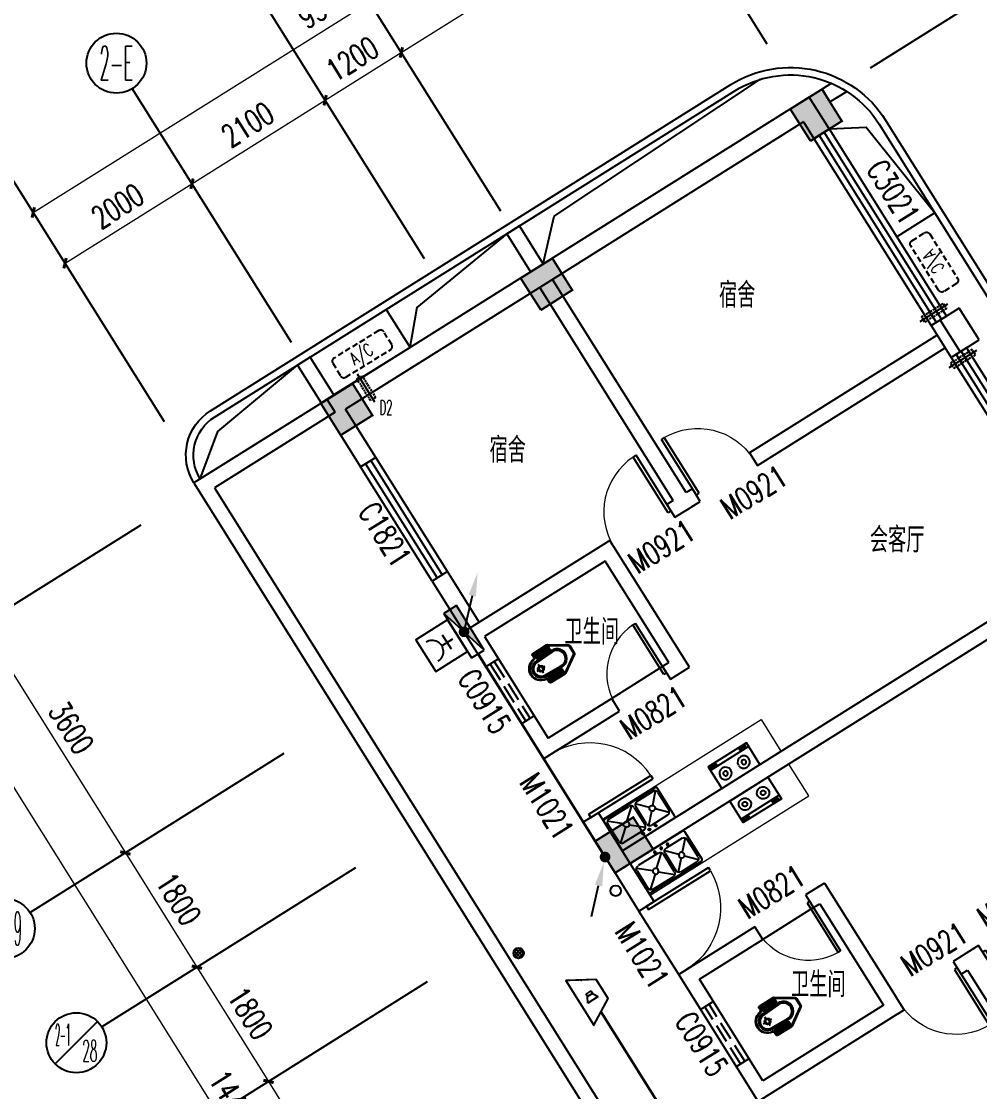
# Model space of a CAD drawing. Extents: x -9422388 to 15610651, y -1992469 to 953794.
# Drawn here: x -2724093 to -2711296, y -425229 to -410938 of the extents above; entities that cross this region are included whole.
import ezdxf
from ezdxf.enums import TextEntityAlignment as Align

# ---------------------------------------------------------------- set-up
doc = ezdxf.new("R2010")
doc.units = 0
doc.header["$LTSCALE"] = 1000
for name, pattern in [('( Hidden )', [0.375, 0.25, -0.125]), ('ACAD_ISO04W100', [30, 24, -3, 0, -3]), ('DASH', [0.35, 0.25, -0.1]), ('DOTE', [2.42, 2, -0.2, 0.02, -0.2])]:
    doc.linetypes.add(name, pattern=pattern)
for name, color, linetype in [('A-ANNO-TEXT', 7, 'Continuous'), ('A-ELEV-LIN-0.3', 30, 'Continuous'), ('A-ELEV-LIN-0.4', 40, 'Continuous'), ('A-FLOR-HVAC', 4, 'Continuous'), ('A-FLOR-OTHER2-ON', 83, 'Continuous'), ('A-SECT-DOOR', 141, 'Continuous'), ('AXIS', 3, 'Continuous'), ('AXIS_TEXT', 7, 'Continuous'), ('C-KZ', 2, 'Continuous'), ('C-Z-HATCH', 253, 'Continuous'), ('COLUMN', 9, 'Continuous'), ('EQUIP-消防', 3, 'Continuous'), ('EQUIP_消火栓', 7, 'Continuous'), ('LWIRE', 4, 'Continuous'), ('PUB_TEXT', 7, 'Continuous'), ('WALL', 9, 'Continuous'), ('WALL-PARAPET', 6, 'Continuous'), ('WINDOW', 4, 'Continuous'), ('WINDOW_TEXT', 7, 'Continuous'), ('WIRE-消防', 5, 'DOTE'), ('WIRE-消防广播', 4, 'TG_BC'), ('厨具', 4, 'Continuous'), ('洁具', 253, 'Continuous')]:
    doc.layers.add(name, color=color, linetype=linetype)
doc.layers.add('建筑底图', color=8, linetype='Continuous', lineweight=5)
doc.styles.add('_SIMPLEX', font='SIMPLEX.shx', dxfattribs={"width": 0.7})
doc.styles.add('_TCH_AXIS', font='COMPLEX', dxfattribs={"bigfont": 'GBCBIG'})
doc.styles.add('_TCH_DIM', font='SIMPLEX', dxfattribs={"bigfont": 'GBCBIG'})
doc.styles.add('_TCH_DIM_T3', font='SIMPLEX', dxfattribs={"width": 0.705882, "bigfont": 'GBCBIG'})
doc.styles.add('_TCH_WINDOW', font='SIMPLEX', dxfattribs={"height": 3.5, "bigfont": 'GBCBIG'})
doc.styles.add('COMPLEX', font='COMPLEX')
doc.styles.get("Standard").update_dxf_attribs({"font": 'gbenor.shx', "bigfont": 'gbcbig.shx'})
doc.styles.add('TG_LINETYPE', font='SIMPLEX', dxfattribs={"width": 0.8, "height": 3.5, "bigfont": 'HZTXT'})
doc.linetypes.add('TG_BC', pattern='A,2,-0.85,["BC",TG_LINETYPE,S=0.1,R=0,X=-0.65,Y=-0.15],0', length=2.85)
doc.dimstyles.new('_TCH_ARCH&&100', dxfattribs={"dimtxt": 297.5, "dimasz": 100, "dimexe": 250, "dimexo": 300, "dimgap": 126.25, "dimtad": 1, "dimdec": 0, "dimzin": 0, "dimdsep": 46, "dimtxsty": '_TCH_DIM_T3', "dimblk": 'ARCHTICK', "dimcen": 0.09, "dimclrt": 7, "dimazin": 2, "dimtfac": 1, "dimtdec": 0, "dimtix": 1, "dimtmove": 2, "dimatfit": 3, "dimfxl": 0, "dimtolj": 1, "dimtzin": 0, "dimarcsym": 0})

# ---------------------------------------------------------------- blocks, each defined once
blk = doc.blocks.new('$plan$00002871')
at = {"layer": '洁具', "color": 0}
for p, q in [((0, -475), (0, -423)), ((-15, -490), (-67, -490)), ((0, -505), (0, -557)), ((15, -490), (67, -490))]:
    blk.add_line(p, q, dxfattribs=at)
for points in [[(159, -508, -0.88995), (-159, -508, 0.380538), (-179, -491), (-210, -491, -0.414214), (-230, -471), (-230, -258, -0.144595), (-227, -247), (-73, -9, -0.254383), (-56, 0), (56, 0, -0.254383), (73, -9), (227, -247, -0.144595), (230, -258), (230, -471, -0.414214), (210, -491), (179, -491, 0.380538)], [(120, -491), (130, -252, 1.134994), (-130, -252), (-120, -491, 0.992594)], [(105, -490), (115, -251, 1.141146), (-115, -251), (-105, -490, 0.994896)], [(100, -490), (110, -251, 1.143479), (-110, -251), (-100, -490, 0.995777)], [(-149, -264, 1), (-149, -252), (-207, -252, 1), (-207, -264)], [(-148, -287, 1), (-148, -275), (-207, -275, 1), (-207, -287)], [(-149, -263, 1), (-149, -253), (-207, -253, 1), (-207, -263)], [(-148, -286, 1), (-148, -276), (-207, -276, 1), (-207, -286)], [(148, -287, -1), (148, -275), (207, -275, -1), (207, -287)], [(148, -286, -1), (148, -276), (207, -276, -1), (207, -286)], [(149, -264, -1), (149, -252), (207, -252, -1), (207, -264)], [(149, -263, -1), (149, -253), (207, -253, -1), (207, -263)], [(-147, -307, 1), (-147, -295), (-207, -295, 1), (-207, -307)], [(-146, -330, 1), (-146, -319), (-207, -319, 1), (-207, -330)], [(-146, -352, 1), (-146, -341), (-207, -341, 1), (-207, -352)], [(-145, -376, 1), (-145, -364), (-207, -364, 1), (-207, -376)], [(-144, -399, 1), (-144, -388), (-207, -388, 1), (-207, -399)], [(-143, -423, 1), (-143, -411), (-207, -411, 1), (-207, -423)], [(-147, -306, 1), (-147, -296), (-207, -296, 1), (-207, -306)], [(-146, -329, 1), (-146, -320), (-207, -320, 1), (-207, -329)], [(-146, -351, 1), (-146, -342), (-207, -342, 1), (-207, -351)], [(-145, -375, 1), (-145, -365), (-207, -365, 1), (-207, -375)], [(-144, -398, 1), (-144, -389), (-207, -389, 1), (-207, -398)], [(-143, -422, 1), (-143, -412), (-207, -412, 1), (-207, -422)], [(143, -423, -1), (143, -411), (207, -411, -1), (207, -423)], [(144, -399, -1), (144, -388), (207, -388, -1), (207, -399)], [(143, -422, -1), (143, -412), (207, -412, -1), (207, -422)], [(145, -376, -1), (145, -364), (207, -364, -1), (207, -376)], [(144, -398, -1), (144, -389), (207, -389, -1), (207, -398)], [(146, -352, -1), (146, -341), (207, -341, -1), (207, -352)], [(145, -375, -1), (145, -365), (207, -365, -1), (207, -375)], [(146, -330, -1), (146, -319), (207, -319, -1), (207, -330)], [(146, -351, -1), (146, -342), (207, -342, -1), (207, -351)], [(147, -307, -1), (147, -295), (207, -295, -1), (207, -307)], [(146, -329, -1), (146, -320), (207, -320, -1), (207, -329)], [(147, -306, -1), (147, -296), (207, -296, -1), (207, -306)], [(-141, -444, 1), (-141, -432), (-207, -432, 1), (-207, -444)], [(-141, -464, 1), (-141, -453), (-207, -453, 1), (-207, -464)], [(-141, -443, 1), (-141, -433), (-207, -433, 1), (-207, -443)], [(-141, -463, 1), (-141, -454), (-207, -454, 1), (-207, -463)], [(141, -444, -1), (141, -432), (207, -432, -1), (207, -444)], [(141, -464, -1), (141, -453), (207, -453, -1), (207, -464)], [(141, -443, -1), (141, -433), (207, -433, -1), (207, -443)], [(141, -463, -1), (141, -454), (207, -454, -1), (207, -463)]]:
    blk.add_lwpolyline(points, format="xyb", close=True, dxfattribs=at)
blk.add_lwpolyline([(-149, -507, 0.380538), (-179, -481), (-210, -481, -0.414214), (-220, -471), (-220, -258, -0.144595), (-218, -253), (-64, -15, -0.254383), (-56, -10), (56, -10, -0.254383), (64, -15), (218, -253, -0.144595), (220, -258), (220, -471, -0.414214), (210, -481), (179, -481, 0.380538), (149, -507, 0.380538)], format="xyb", dxfattribs=at)
for radius in [40, 31.7]:
    blk.add_circle((0, -490), radius, dxfattribs=at)
blk.add_arc((0, -490), 150, 186.665, 353.335, dxfattribs=at)
blk = doc.blocks.new('KTWJ1')
at = {"layer": 'A-FLOR-HVAC', "color": 0, "linetype": '( Hidden )', "ltscale": 0.3}
blk.add_lwpolyline([(152982, -14209, 0.414214), (153032, -14259), (153732, -14259, 0.414214), (153782, -14209), (153782, -14009, 0.414214), (153732, -13959), (153032, -13959, 0.414214), (152982, -14009)], format="xyb", close=True, dxfattribs=at)
at = {"layer": 'A-FLOR-HVAC', "color": 0, "style": '_TCH_WINDOW', "width": 0.705882}
blk.add_text('A/C', height=170, dxfattribs=at).set_placement((153214, -14188))
blk = doc.blocks.new('KTB')
at = {"layer": 'A-SECT-DOOR', "color": 0}
blk.add_lwpolyline([(1060656, -376423), (1061320, -377483), (1061828, -377164), (1060235, -374622), (1059726, -374941), (1060390, -376000)], dxfattribs=at)
at = {"layer": 'A-FLOR-HVAC', "color": 8, "xscale": -1, "rotation": 122.0782976835921}
blk.add_blockref('KTWJ1', (966813, -252808), dxfattribs=at)
blk = doc.blocks.new('宿舍楼柱网1')
at = {"layer": 'C-Z-HATCH'}
h = blk.add_hatch(color=0, dxfattribs=at)
h.dxf.hatch_style = 1
h.paths.add_polyline_path([(645860, 167538), (646284, 167803), (646019, 168227), (645595, 167962)])
h = blk.add_hatch(color=0, dxfattribs=at)
h.dxf.hatch_style = 1
edge = h.paths.add_edge_path()
edge.add_line((642259, 165280), (642680, 165549))
edge.add_line((642680, 165549), (642415, 165973))
edge.add_line((642415, 165973), (641991, 165708))
edge.add_line((641991, 165708), (642262, 165283))
h = blk.add_hatch(color=0, dxfattribs=at)
h.dxf.hatch_style = 1
h.paths.add_polyline_path([(642259, 165280), (642683, 165545), (642418, 165969), (641994, 165704)])
h = blk.add_hatch(color=0, dxfattribs=at)
h.dxf.hatch_style = 1
h.paths.add_polyline_path([(639588, 163611), (640012, 163876), (639747, 164300), (639323, 164035)])
h = blk.add_hatch(color=0, dxfattribs=at)
h.dxf.hatch_style = 1
h.paths.add_polyline_path([(643252, 157766), (643760, 158084), (643495, 158508), (642987, 158190)])
at = {"layer": 'C-KZ', "color": 0, "const_width": 30}
for points in [[(645860, 167538), (646281, 167806), (646016, 168231), (645592, 167966), (645863, 167540)], [(642259, 165280), (642680, 165549), (642415, 165973), (641991, 165708), (642262, 165283)], [(639588, 163611), (640012, 163876), (639747, 164300), (639323, 164035), (639588, 163611)], [(643252, 157766), (643760, 158084), (643495, 158508), (642987, 158190), (643252, 157766)]]:
    blk.add_lwpolyline(points, dxfattribs=at)
blk = doc.blocks.new('A$C0CF77FE4')
at = {"layer": 'A-FLOR-OTHER2-ON', "color": 0, "linetype": 'ACAD_ISO04W100', "ltscale": 5}
blk.add_line((40, 440), (40, 0), dxfattribs=at)
at = {"layer": 'A-FLOR-OTHER2-ON', "color": 0, "linetype": 'DASH', "ltscale": 0.1}
blk.add_lwpolyline([(0, 390), (80, 390), (80, 50), (0, 50)], close=True, dxfattribs=at)
blk = doc.blocks.new('_ArchTick')
at = {"color": 0, "linetype": 'ByBlock', "const_width": 0.4}
blk.add_lwpolyline([(-0.5, -0.5), (0.5, 0.5)], dxfattribs=at)
blk = doc.blocks.new('*D859')
at = {"layer": 'AXIS', "color": 0, "lineweight": -2, "transparency": 16777216}
for p, q in [((1812697, -372113), (1810971, -369359)), ((1803054, -374616), (1811104, -369571)), ((1804647, -377158), (1802921, -374404))]:
    blk.add_line(p, q, dxfattribs=at)
at = {"layer": 'Defpoints', "color": 0, "transparency": 16777216}
for p in [(1811104, -369571), (1812856, -372367), (1804807, -377412)]:
    blk.add_point(p, dxfattribs=at)
at = {"layer": 'AXIS', "color": 0, "lineweight": -2, "transparency": 16777216, "xscale": 100, "yscale": 100, "zscale": 100}
for p, rotation in [((1811104, -369571), 32.07829767622253), ((1803054, -374616), 212.0782976762225)]:
    blk.add_blockref('_ArchTick', p, dxfattribs=dict(at, rotation=rotation))
at = {"layer": 'AXIS', "color": 7, "transparency": 16777216, "insert": (1806933, -371860), "char_height": 297.5, "attachment_point": 5, "rotation": 32.0783, "style": '_TCH_DIM_T3'}
blk.add_mtext('\\A1;9500', dxfattribs=at)
blk = doc.blocks.new('*D860')
at = {"layer": 'AXIS', "color": 0, "lineweight": -2, "transparency": 16777216}
for p, q in [((1806342, -376096), (1805041, -374020)), ((1803479, -375294), (1805174, -374232)), ((1804647, -377158), (1803346, -375082))]:
    blk.add_line(p, q, dxfattribs=at)
at = {"layer": 'Defpoints', "color": 0, "transparency": 16777216}
for p in [(1805174, -374232), (1806501, -376350), (1804807, -377412)]:
    blk.add_point(p, dxfattribs=at)
at = {"layer": 'AXIS', "color": 0, "lineweight": -2, "transparency": 16777216, "xscale": 100, "yscale": 100, "zscale": 100}
for p, rotation in [((1805174, -374232), 32.07829767622299), ((1803479, -375294), 212.078297676223)]:
    blk.add_blockref('_ArchTick', p, dxfattribs=dict(at, rotation=rotation))
at = {"layer": 'AXIS', "color": 7, "transparency": 16777216, "insert": (1804180, -374530), "char_height": 297.5, "attachment_point": 5, "rotation": 32.0783, "style": '_TCH_DIM_T3'}
blk.add_mtext('\\A1;2000', dxfattribs=at)
blk = doc.blocks.new('*D861')
at = {"layer": 'AXIS', "color": 0, "lineweight": -2, "transparency": 16777216}
for p, q in [((1808122, -374981), (1806820, -372905)), ((1805174, -374232), (1806953, -373117)), ((1806342, -376096), (1805041, -374020))]:
    blk.add_line(p, q, dxfattribs=at)
at = {"layer": 'Defpoints', "color": 0, "transparency": 16777216}
for p in [(1806953, -373117), (1808281, -375235), (1806501, -376350)]:
    blk.add_point(p, dxfattribs=at)
at = {"layer": 'AXIS', "color": 0, "lineweight": -2, "transparency": 16777216, "xscale": 100, "yscale": 100, "zscale": 100}
for p, rotation in [((1806953, -373117), 32.07829767622366), ((1805174, -374232), 212.0782976762237)]:
    blk.add_blockref('_ArchTick', p, dxfattribs=dict(at, rotation=rotation))
at = {"layer": 'AXIS', "color": 7, "transparency": 16777216, "insert": (1805917, -373441), "char_height": 297.5, "attachment_point": 5, "rotation": 32.0783, "style": '_TCH_DIM_T3'}
blk.add_mtext('\\A1;2100', dxfattribs=at)
blk = doc.blocks.new('*D862')
at = {"layer": 'AXIS', "color": 0, "lineweight": -2, "transparency": 16777216}
for p, q in [((1809138, -374343), (1807837, -372267)), ((1806953, -373117), (1807970, -372479)), ((1808122, -374981), (1806820, -372905))]:
    blk.add_line(p, q, dxfattribs=at)
at = {"layer": 'Defpoints', "color": 0, "transparency": 16777216}
for p in [(1807970, -372479), (1809298, -374598), (1808281, -375235)]:
    blk.add_point(p, dxfattribs=at)
at = {"layer": 'AXIS', "color": 0, "lineweight": -2, "transparency": 16777216, "xscale": 100, "yscale": 100, "zscale": 100}
for p, rotation in [((1807970, -372479), 32.07829767622238), ((1806953, -373117), 212.0782976762224)]:
    blk.add_blockref('_ArchTick', p, dxfattribs=dict(at, rotation=rotation))
at = {"layer": 'AXIS', "color": 7, "transparency": 16777216, "insert": (1807315, -372565), "char_height": 297.5, "attachment_point": 5, "rotation": 32.0783, "style": '_TCH_DIM_T3'}
blk.add_mtext('\\A1;1200', dxfattribs=at)
blk = doc.blocks.new('*D863')
at = {"layer": 'AXIS', "color": 0, "lineweight": -2, "transparency": 16777216}
for p, q in [((1812697, -372113), (1811396, -370037)), ((1807970, -372479), (1811529, -370249)), ((1809138, -374343), (1807837, -372267))]:
    blk.add_line(p, q, dxfattribs=at)
at = {"layer": 'Defpoints', "color": 0, "transparency": 16777216}
for p in [(1811529, -370249), (1812856, -372367), (1809298, -374598)]:
    blk.add_point(p, dxfattribs=at)
at = {"layer": 'AXIS', "color": 0, "lineweight": -2, "transparency": 16777216, "xscale": 100, "yscale": 100, "zscale": 100}
for p, rotation in [((1811529, -370249), 32.07829767622178), ((1807970, -372479), 212.0782976762218)]:
    blk.add_blockref('_ArchTick', p, dxfattribs=dict(at, rotation=rotation))
at = {"layer": 'AXIS', "color": 7, "transparency": 16777216, "insert": (1809603, -371131), "char_height": 297.5, "attachment_point": 5, "rotation": 32.0783, "style": '_TCH_DIM_T3'}
blk.add_mtext('\\A1;4200', dxfattribs=at)
blk = doc.blocks.new('*D874')
at = {"layer": 'AXIS', "color": 0, "lineweight": -2, "transparency": 16777216}
for p, q in [((1814489, -372524), (1817243, -370798)), ((1817031, -370931), (1830892, -393046)), ((1828350, -394639), (1831104, -392913))]:
    blk.add_line(p, q, dxfattribs=at)
at = {"layer": 'Defpoints', "color": 0, "transparency": 16777216}
for p in [(1814235, -372683), (1830892, -393046), (1828096, -394798)]:
    blk.add_point(p, dxfattribs=at)
at = {"layer": 'AXIS', "color": 0, "lineweight": -2, "transparency": 16777216, "xscale": 100, "yscale": 100, "zscale": 100}
for p, rotation in [((1817031, -370931), 122.0782976762225), ((1830892, -393046), 302.0782976762225)]:
    blk.add_blockref('_ArchTick', p, dxfattribs=dict(at, rotation=rotation))
at = {"layer": 'AXIS', "color": 7, "transparency": 16777216, "insert": (1824195, -381842), "char_height": 297.5, "attachment_point": 5, "rotation": 302.0783, "style": '_TCH_DIM_T3'}
blk.add_mtext('\\A1;26100', dxfattribs=at)
blk = doc.blocks.new('*D883')
at = {"layer": 'AXIS', "color": 0, "lineweight": -2, "transparency": 16777216}
for p, q in [((1814489, -372524), (1816565, -371223)), ((1816353, -371356), (1818265, -374406)), ((1816401, -375574), (1818477, -374273))]:
    blk.add_line(p, q, dxfattribs=at)
at = {"layer": 'Defpoints', "color": 0, "transparency": 16777216}
for p in [(1814235, -372683), (1818265, -374406), (1816147, -375734)]:
    blk.add_point(p, dxfattribs=at)
at = {"layer": 'AXIS', "color": 0, "lineweight": -2, "transparency": 16777216, "xscale": 100, "yscale": 100, "zscale": 100}
for p, rotation in [((1816353, -371356), 122.078297676223), ((1818265, -374406), 302.078297676223)]:
    blk.add_blockref('_ArchTick', p, dxfattribs=dict(at, rotation=rotation))
at = {"layer": 'AXIS', "color": 7, "transparency": 16777216, "insert": (1817542, -372735), "char_height": 297.5, "attachment_point": 5, "rotation": 302.0783, "style": '_TCH_DIM_T3'}
blk.add_mtext('\\A1;3600', dxfattribs=at)
blk = doc.blocks.new('*D884')
at = {"layer": 'AXIS', "color": 0, "lineweight": -2, "transparency": 16777216}
for p, q in [((1804236, -378950), (1801483, -380676)), ((1801694, -380543), (1809342, -392745)), ((1811884, -391152), (1809130, -392878))]:
    blk.add_line(p, q, dxfattribs=at)
at = {"layer": 'Defpoints', "color": 0, "transparency": 16777216}
for p in [(1804491, -378791), (1812138, -390992), (1809342, -392745)]:
    blk.add_point(p, dxfattribs=at)
at = {"layer": 'AXIS', "color": 0, "lineweight": -2, "transparency": 16777216, "xscale": 100, "yscale": 100, "zscale": 100}
for p, rotation in [((1801694, -380543), 122.0782976762229), ((1809342, -392745), 302.0782976762229)]:
    blk.add_blockref('_ArchTick', p, dxfattribs=dict(at, rotation=rotation))
at = {"layer": 'AXIS', "color": 7, "transparency": 16777216, "insert": (1805751, -386498), "char_height": 297.5, "attachment_point": 5, "rotation": 302.0783, "style": '_TCH_DIM_T3'}
blk.add_mtext('\\A1;14400', dxfattribs=at)
blk = doc.blocks.new('_AXISO')
at = {"color": 0}
blk.add_circle((0, 0), 0.5, dxfattribs=at)
at = {"layer": 'AXIS_TEXT', "color": 0, "style": 'COMPLEX', "width": 1.041667}
blk.add_attdef('A', text='', height=0.56, dxfattribs=at).set_placement((-0.25, -0.28), (0.25, -0.28), align=Align.FIT)
blk = doc.blocks.new('*D887')
at = {"layer": 'AXIS', "color": 0, "lineweight": -2, "transparency": 16777216}
for p, q in [((1808060, -385051), (1805984, -386352)), ((1806196, -386219), (1807152, -387744)), ((1809016, -386576), (1806940, -387877))]:
    blk.add_line(p, q, dxfattribs=at)
at = {"layer": 'Defpoints', "color": 0, "transparency": 16777216}
for p in [(1808314, -384891), (1809270, -386417), (1807152, -387744)]:
    blk.add_point(p, dxfattribs=at)
at = {"layer": 'AXIS', "color": 0, "lineweight": -2, "transparency": 16777216, "xscale": 100, "yscale": 100, "zscale": 100}
for p, rotation in [((1806196, -386219), 122.0782976762202), ((1807152, -387744), 302.0782976762202)]:
    blk.add_blockref('_ArchTick', p, dxfattribs=dict(at, rotation=rotation))
at = {"layer": 'AXIS', "color": 7, "transparency": 16777216, "insert": (1806907, -386836), "char_height": 297.5, "attachment_point": 5, "rotation": 302.0783, "style": '_TCH_DIM_T3'}
blk.add_mtext('\\A1;1800', dxfattribs=at)
blk = doc.blocks.new('*D888')
at = {"layer": 'AXIS', "color": 0, "lineweight": -2, "transparency": 16777216}
for p, q in [((1807104, -383526), (1805028, -384827)), ((1805240, -384694), (1806196, -386219)), ((1808060, -385051), (1805984, -386352))]:
    blk.add_line(p, q, dxfattribs=at)
at = {"layer": 'Defpoints', "color": 0, "transparency": 16777216}
for p in [(1807358, -383366), (1808314, -384891), (1806196, -386219)]:
    blk.add_point(p, dxfattribs=at)
at = {"layer": 'AXIS', "color": 0, "lineweight": -2, "transparency": 16777216, "xscale": 100, "yscale": 100, "zscale": 100}
for p, rotation in [((1805240, -384694), 122.0782976762248), ((1806196, -386219), 302.0782976762248)]:
    blk.add_blockref('_ArchTick', p, dxfattribs=dict(at, rotation=rotation))
at = {"layer": 'AXIS', "color": 7, "transparency": 16777216, "insert": (1805951, -385310), "char_height": 297.5, "attachment_point": 5, "rotation": 302.0783, "style": '_TCH_DIM_T3'}
blk.add_mtext('\\A1;1800', dxfattribs=at)
blk = doc.blocks.new('*D889')
at = {"layer": 'AXIS', "color": 0, "lineweight": -2, "transparency": 16777216}
for p, q in [((1806148, -382000), (1804072, -383302)), ((1804284, -383169), (1805240, -384694)), ((1807104, -383526), (1805028, -384827))]:
    blk.add_line(p, q, dxfattribs=at)
at = {"layer": 'Defpoints', "color": 0, "transparency": 16777216}
for p in [(1806402, -381841), (1807358, -383366), (1805240, -384694)]:
    blk.add_point(p, dxfattribs=at)
at = {"layer": 'AXIS', "color": 0, "lineweight": -2, "transparency": 16777216, "xscale": 100, "yscale": 100, "zscale": 100}
for p, rotation in [((1804284, -383169), 122.0782976762251), ((1805240, -384694), 302.0782976762252)]:
    blk.add_blockref('_ArchTick', p, dxfattribs=dict(at, rotation=rotation))
at = {"layer": 'AXIS', "color": 7, "transparency": 16777216, "insert": (1804995, -383785), "char_height": 297.5, "attachment_point": 5, "rotation": 302.0783, "style": '_TCH_DIM_T3'}
blk.add_mtext('\\A1;1800', dxfattribs=at)
blk = doc.blocks.new('*D890')
at = {"layer": 'AXIS', "color": 0, "lineweight": -2, "transparency": 16777216}
for p, q in [((1804236, -378950), (1802160, -380251)), ((1802372, -380118), (1804284, -383169)), ((1806148, -382000), (1804072, -383302))]:
    blk.add_line(p, q, dxfattribs=at)
at = {"layer": 'Defpoints', "color": 0, "transparency": 16777216}
for p in [(1804491, -378791), (1806402, -381841), (1804284, -383169)]:
    blk.add_point(p, dxfattribs=at)
at = {"layer": 'AXIS', "color": 0, "lineweight": -2, "transparency": 16777216, "xscale": 100, "yscale": 100, "zscale": 100}
for p, rotation in [((1802372, -380118), 122.0782976762225), ((1804284, -383169), 302.0782976762225)]:
    blk.add_blockref('_ArchTick', p, dxfattribs=dict(at, rotation=rotation))
at = {"layer": 'AXIS', "color": 7, "transparency": 16777216, "insert": (1803561, -381498), "char_height": 297.5, "attachment_point": 5, "rotation": 302.0783, "style": '_TCH_DIM_T3'}
blk.add_mtext('\\A1;3600', dxfattribs=at)
blk = doc.blocks.new('$TCHSYS$WIN2D')
at = {"color": 0}
for p, q in [((-0.5, 0.5), (0.5, 0.5)), ((-0.5, 0.5), (-0.5, -0.5)), ((0.5, 0.5), (0.5, -0.5)), ((0.5, 0.1667), (-0.5, 0.1667)), ((0.5, -0.1667), (-0.5, -0.1667)), ((-0.5, -0.5), (0.5, -0.5))]:
    blk.add_line(p, q, dxfattribs=at)
blk = doc.blocks.new('$DorLib2D$00000001')
at = {"color": 0}
for p, q in [((0.45, 0.975), (0.5, 0.975)), ((0.45, 0), (0.45, 0.975)), ((0.5, 0), (0.5, 0.975)), ((0.5, 0), (0.45, 0))]:
    blk.add_line(p, q, dxfattribs=at)
at = {"color": 0, "lineweight": 13}
blk.add_arc((0.475, 0), 0.975, 91.4693, 180, dxfattribs=at)
blk = doc.blocks.new('$plan$00002777')
at = {"layer": '厨具', "color": 0}
for p, q in [((-300, -284), (300, -284)), ((-267, -307), (-267, -318)), ((-257, -316), (-257, -333)), ((-192, -316), (-257, -316)), ((-257, -333), (-192, -333)), ((-192, -333), (-192, -316)), ((-176, -308), (-176, -318)), ((192, -308), (192, -318)), ((208, -316), (273, -316)), ((208, -333), (208, -316)), ((273, -333), (208, -333)), ((273, -316), (273, -333)), ((284, -307), (284, -318))]:
    blk.add_line(p, q, dxfattribs=at)
blk.add_lwpolyline([(300, 0), (-300, 0), (-300, -340), (300, -340)], close=True, dxfattribs=at)
for points in [[(-176, -308, 0.259034), (-178, -304, 0.076276), (-189, -299, 0.036515), (-203, -297, 0.026615), (-221, -296, 0.026615), (-240, -297, 0.036515), (-254, -299, 0.076276), (-265, -304, 0.259034), (-267, -308, 0.078462), (-267, -309, 0.056762)], [(-176, -318, 0.259034), (-178, -315, 0.076276), (-189, -310, 0.036515), (-203, -307, 0.026615), (-221, -306, 0.026615), (-240, -307, 0.036515), (-254, -310, 0.076276), (-265, -315, 0.259034), (-267, -318, 0.259034), (-265, -322, 0.056762), (-257, -326, 0.036515)], [(-192, -327, 0.008736), (-189, -327, 0.076276), (-178, -322, 0.259034), (-176, -318, 0.259034)], [(192, -308, -0.259034), (194, -304, -0.076276), (205, -299, -0.036515), (219, -297, -0.026615), (238, -296, -0.026615), (257, -297, -0.036515), (270, -299, -0.076276), (282, -304, -0.259034), (284, -308, -0.078462), (283, -309, -0.056762)], [(192, -318, -0.259034), (194, -315, -0.076276), (205, -310, -0.036515), (219, -307, -0.026615), (238, -306, -0.026615), (257, -307, -0.036515), (270, -310, -0.076276), (282, -315, -0.259034), (284, -318, -0.259034), (282, -322, -0.056762), (273, -326, -0.036515)], [(208, -327, -0.008736), (205, -327, -0.076276), (194, -322, -0.259034), (192, -318, -0.259034)]]:
    blk.add_lwpolyline(points, format="xyb", dxfattribs=at)
for centre, radius, start, end in [((-135, -143), 82.5, 0.964, 0), ((-135, -143), 31.6, 0.6532, 0), ((151, -143), 82.5, 180, 179.036), ((151, -143), 31.6, 180, 179.3468)]:
    blk.add_arc(centre, radius, start, end, dxfattribs=at)
blk = doc.blocks.new('$plan$00002763')
at = {"layer": '洁具', "color": 0}
for p, q in [((-395, -405), (-395, -132)), ((-381, -98), (-246, -241)), ((-345, -82), (-95, -82)), ((-59, -98), (-194, -241)), ((-45, -132), (-45, -405)), ((-20, -405), (-20, -132)), ((-6, -98), (161, -241)), ((30, -82), (345, -82)), ((381, -98), (214, -241)), ((395, -132), (395, -405)), ((-246, -297), (-381, -440)), ((-194, -297), (-59, -440)), ((161, -297), (-6, -440)), ((214, -297), (381, -440)), ((-95, -455), (-345, -455)), ((345, -455), (30, -455))]:
    blk.add_line(p, q, dxfattribs=at)
blk.add_lwpolyline([(-420, -25), (-420, -455, 0.200464), (-413, -473, 0.197353), (-395, -480), (395, -480, 0.19737), (413, -473, 0.200447), (420, -455), (420, -25, 0.200464), (413, -7, 0.197353), (395, 0), (-395, 0, 0.19737), (-413, -7, 0.200447), (-420, -25)], format="xyb", close=True, dxfattribs=at)
for centre, major_axis, start_param, end_param in [((-345, -132), (-50, 0), -1.570796, 0), ((-136, -48), (-14.2, 0), 3.141593, 9.424778), ((-95, -132), (-50, 0), 3.141593, 4.712389), ((-36, -48), (-15.1, 0), 3.141593, 9.424778), ((30, -132), (-50, 0), -1.570796, 0), ((64, -48), (-14.2, 0), 3.141593, 9.424778), ((345, -132), (-50, 0), 3.141593, 4.712389), ((-220, -269), (-38.6, 0), 3.141593, 9.424778), ((188, -269), (-38.6, 0), 3.141593, 9.424778), ((-345, -405), (50, 0), 3.141593, 4.712389), ((-95, -405), (50, 0), 4.712389, 6.283185), ((30, -405), (50, 0), 3.141593, 4.712389), ((345, -405), (50, 0), 4.712389, 6.283185)]:
    blk.add_ellipse(centre, major_axis=major_axis, ratio=0.9938, start_param=start_param, end_param=end_param, dxfattribs=at)
blk = doc.blocks.new('$equip$00002677')
for p, q in [((-0.3, 0.699), (-0.703, 0)), ((0.3, 0.699), (-0.3, 0.699)), ((0.703, 0), (0.3, 0.699)), ((-0.117, 0.421), (-0.117, 0.26)), ((-0.117, 0.421), (-0.036, 0.421)), ((-0.036, 0.421), (0.118, 0.503)), ((-0.036, 0.421), (-0.036, 0.26)), ((0.118, 0.503), (0.118, 0.173)), ((-0.703, 0), (0.703, 0)), ((-0.036, 0.26), (-0.117, 0.26)), ((0.118, 0.173), (-0.036, 0.26))]:
    blk.add_line(p, q)
at = {"const_width": 0.04}
blk.add_lwpolyline([(-0.3, 0.699), (0.3, 0.699), (0.703, 0), (-0.703, 0), (-0.3, 0.699), (0.3, 0.699)], dxfattribs=at)
blk.add_lwpolyline([(-0.3, 0.699), (0.3, 0.699), (0.703, 0), (-0.703, 0), (-0.3, 0.699), (0.3, 0.699)], dxfattribs=at)
for p in [(0, 0.699), (-0.501, 0.349), (0.502, 0.349), (0, 0)]:
    blk.add_point(p)
at = {"color": 7, "flags": 1}
for tag, height, p in [('B', 0.4, (0.961, 0.299)), ('A', 0.00002, (0, 0))]:
    blk.add_attdef(tag, text='', height=height, dxfattribs=at).set_placement(p, align=Align.MIDDLE_CENTER)
blk = doc.blocks.new('$TelecSys$00000079')
for p, q in [((0.7, 0.7), (0, 0)), ((0.104, 0.104), (0.104, 0.104)), ((-0.104, -0.104), (-0.104, -0.104))]:
    blk.add_line(p, q)
at = {"const_width": 0.142}
blk.add_lwpolyline([(-0.071, 0, 1), (0.071, 0, 1)], format="xyb", close=True, dxfattribs=at)
blk.add_solid([(0.63, 0.77), (0.77, 0.63), (1.15, 1.15)])
at = {"width": 0.8, "flags": 9}
blk.add_attdef('A', (0, 0), '', height=0.00002, dxfattribs=at)
blk = doc.blocks.new('$TelecSys$00000081')
for p, q in [((0.104, 0.104), (0.104, 0.104)), ((-0.104, -0.104), (-0.104, -0.104)), ((-1.15, -1.15), (-0.55, -0.55))]:
    blk.add_line(p, q)
at = {"const_width": 0.142}
blk.add_lwpolyline([(0.071, 0, 1), (-0.071, 0, 1)], format="xyb", close=True, dxfattribs=at)
blk.add_solid([(-0.62, -0.48), (-0.48, -0.62), (-0.1, -0.1)])
at = {"width": 0.8, "flags": 9}
blk.add_attdef('A', (0, 0), '', height=0.00002, rotation=180, dxfattribs=at)
blk = doc.blocks.new('$equip$00002656')
for p, q in [((-0.5, 1), (-0.5, 0)), ((0.5, 1), (-0.5, 1)), ((0.5, 0), (0.5, 1)), ((-0.219, 0.331), (0.222, 0.331)), ((0, 0.5), (0, 0.15)), ((-0.5, 0), (0.5, 0))]:
    blk.add_line(p, q)
at = {"const_width": 0.04}
blk.add_lwpolyline([(-0.5, 1), (0.5, 1), (0.5, 0), (-0.5, 0), (-0.5, 1), (0.5, 1)], dxfattribs=at)
blk.add_arc((0, 0.8), 0.3, 180, 0)
for p in [(0, 1), (-0.5, 0.5), (0.5, 0.5), (0, 0)]:
    blk.add_point(p)
at = {"color": 7, "flags": 1}
for tag, height, p in [('B', 0.4, (0.762, 0.292)), ('A', 0.00002, (0, 0))]:
    blk.add_attdef(tag, text='', height=height, dxfattribs=at).set_placement(p, align=Align.MIDDLE_CENTER)
blk = doc.blocks.new('$TwtSys$00000434')
at = {"color": 0}
for p, q in [((-0.5, 0.5), (-0.5, -0.5)), ((-0.5, -0.5), (0.5, 0.5)), ((0.5, 0.5), (-0.5, 0.5)), ((0.5, -0.5), (0.5, 0.5)), ((-0.5, -0.5), (0.5, -0.5))]:
    blk.add_line(p, q, dxfattribs=at)
blk.add_solid([(0.5, -0.5), (0.5, 0.5), (-0.5, -0.5)], dxfattribs=at)
blk = doc.blocks.new('3333')
at = {"layer": 'A-ELEV-LIN-0.4'}
h = blk.add_hatch(dxfattribs=at)
h.set_pattern_fill('ANSI37', color=8, scale=20)
h.set_pattern_definition([(45, (755228.845, -501.62), (-22.4506403, 22.4506403), []), (135, (755228.845, -501.62), (-22.4506403, -22.4506403), [])])
edge = h.paths.add_edge_path()
edge.add_arc((1809536.3, -384506.2), 70, 0, 360)
at = {"color": 8}
for points in [[(1810921.8, -383139.1), (1810656.3, -382715.4), (1812774.6, -381387.7), (1813040.1, -381811.4)], [(1811028, -383308.6), (1811293.6, -383732.2), (1813411.9, -382404.5), (1813146.3, -381980.9)]]:
    blk.add_lwpolyline(points, close=True, dxfattribs=at)
at = {"layer": 'A-ELEV-LIN-0.3', "color": 8}
for points in [[(1805200.1, -378228), (1805200.1, -378228, -0.4142136), (1805421.4, -377263.1), (1812369.5, -372908.3, -0.4142136), (1814437.1, -373382.6), (1827707.3, -394555, -0.2728148), (1827748.7, -396077.9), (1823530, -403701.1, -0.2728148), (1822217.5, -404474.7), (1756630.2, -404474.7, -0.4142134), (1755030.2, -402874.7), (1755030.2, -394774.7, -0.4142137), (1755730.2, -394074.7), (1755730.2, -394074.7)], [(1805284.8, -378174.9), (1805284.8, -378174.9, -0.4142136), (1805474.5, -377347.8), (1812422.6, -372993, -0.4142136), (1814352.3, -373435.7), (1827622.6, -394608.1, -0.2728148), (1827661.2, -396029.5), (1823442.5, -403652.6, -0.2728148), (1822217.5, -404374.7), (1799230.2, -404374.7)]]:
    blk.add_lwpolyline(points, format="xyb", dxfattribs=at)
blk.add_lwpolyline([(1813714.7, -372891.2), (1813588.6, -372970.6), (1813694.8, -373140.1), (1813919.2, -372999.1)], dxfattribs=at)
for points in [[(1809547.8, -374794.8), (1809378.3, -374901), (1809695.2, -375406.6), (1809864.7, -375300.4)], [(1806751.7, -376547.5), (1806582.3, -376653.7), (1806899.1, -377159.3), (1807068.6, -377053)]]:
    blk.add_lwpolyline(points, close=True, dxfattribs=at)
at = {"layer": 'A-ELEV-LIN-0.4', "color": 8}
for points in [[(1809864.7, -375300.4), (1810012.5, -374664), (1812767.2, -372837.3)], [(1813687.5, -373500.5), (1814178.5, -373476.5), (1815095.9, -374622)], [(1809378.4, -374901.1), (1808176.2, -375885.2), (1808084.7, -376420.4)], [(1805284.8, -378174.9), (1805520.5, -377541.5), (1806582.3, -376653.7)]]:
    blk.add_lwpolyline(points, dxfattribs=at)
for centre in [(1810832.7, -383674.2), (1809536.3, -384506.2)]:
    blk.add_circle(centre, 70, dxfattribs=at)
at = {"layer": 'A-SECT-DOOR', "color": 8}
blk.add_lwpolyline([(1807068.6, -377053), (1806751.7, -376547.5), (1807768.5, -375910.2), (1808087.1, -376418.5)], close=True, dxfattribs=at)
at = {"layer": 'AXIS', "color": 8}
for p, q in [((1812856.4, -372367), (1810732.1, -368977.7)), ((1814234.8, -372683.3), (1817624.1, -370559)), ((1809297.6, -374597.6), (1807173.3, -371208.3)), ((1808280.8, -375234.9), (1806156.5, -371845.6)), ((1806501.5, -376350.1), (1804377.2, -372960.8)), ((1804806.8, -377412.3), (1802682.5, -374023)), ((1804490.6, -378790.7), (1801101.3, -380915)), ((1806402.5, -381841), (1803013.2, -383965.3)), ((1807358.4, -383366.2), (1803969.1, -385490.5)), ((1808314.3, -384891.4), (1804925, -387015.7)), ((1803347.3, -385985.8), (1803913, -385420.1))]:
    blk.add_line(p, q, dxfattribs=at)
blk.add_circle((1803630.2, -385703), 400, dxfattribs=at)
at = {"layer": 'COLUMN', "color": 8}
for p, q in [((1815420.8, -375893.6), (1815166.6, -376052.9)), ((1815686.3, -376317.2), (1815420.8, -375893.6)), ((1815166.6, -376052.9), (1815432.1, -376476.6)), ((1815432.1, -376476.6), (1815686.3, -376317.2))]:
    blk.add_line(p, q, dxfattribs=at)
at = {"layer": 'WALL', "color": 8}
for p, q in [((1813419.1, -373076.5), (1809775.6, -375360.2)), ((1813684.6, -373500.1), (1813419.1, -373076.5)), ((1813343.2, -373407.3), (1809903.1, -375563.5)), ((1813343.2, -373407.3), (1813481.2, -373627.6)), ((1813481.2, -373627.6), (1813684.6, -373500.1)), ((1809775.6, -375360.2), (1806894.7, -377165.8)), ((1809903.1, -375563.5), (1807225.5, -377241.7)), ((1811772.2, -378357.4), (1809987.8, -375510.4)), ((1811602.7, -378463.6), (1809818.3, -375616.6)), ((1815251.3, -375999.7), (1815047.9, -376127.2)), ((1815047.9, -376127.2), (1815180.7, -376339.1)), ((1815251.3, -375999.8), (1815251.3, -375999.7)), ((1815127.6, -376254.3), (1812619.5, -377826.3)), ((1812725.7, -377995.8), (1815233.8, -376423.8)), ((1815180.7, -376339.1), (1815313.5, -376550.9)), ((1815313.5, -376550.9), (1815432.1, -376476.6)), ((1806894.7, -377165.8), (1807425.8, -378013.1)), ((1807629.1, -377885.7), (1807225.5, -377241.7)), ((1812619.5, -377826.3), (1812725.7, -377995.8)), ((1807425.8, -378013.1), (1807629.1, -377885.7)), ((1811856.9, -378304.3), (1811772.2, -378357.4)), ((1811963.2, -378473.8), (1811856.9, -378304.3)), ((1811602.7, -378463.6), (1811518, -378516.7)), ((1811518, -378516.7), (1811624.2, -378686.2)), ((1811793.7, -378580), (1811963.2, -378473.8)), ((1811624.2, -378686.2), (1811793.7, -378580)), ((1810755.4, -378994.7), (1810670.7, -379047.8)), ((1810861.6, -379164.2), (1810755.4, -378994.7)), ((1810670.7, -379047.8), (1808806.6, -380216.2)), ((1810692.2, -379270.4), (1809082.3, -380279.4)), ((1811541.9, -380626.1), (1810692.2, -379270.4)), ((1811817.6, -380689.3), (1810861.6, -379164.2)), ((1808585.1, -379410.9), (1808381.7, -379538.3)), ((1809009.9, -380088.7), (1808585.1, -379410.9)), ((1817039.5, -379304.7), (1810921.8, -383139.1)), ((1808381.7, -379538.3), (1808806.6, -380216.2)), ((1817145.7, -379474.2), (1811028, -383308.6)), ((1808806.6, -380216.2), (1809868.7, -381910.8)), ((1809082.3, -380279.4), (1809932, -381635.1)), ((1811541.9, -380626.1), (1811457.2, -380679.2)), ((1811457.2, -380679.2), (1811563.4, -380848.7)), ((1811563.4, -380848.7), (1811817.6, -380689.3)), ((1810779.3, -381104.1), (1809932, -381635.1)), ((1810885.5, -381273.5), (1810779.3, -381104.1)), ((1809868.7, -381910.8), (1810885.5, -381273.5)), ((1809868.7, -381910.8), (1810072.1, -381783.4)), ((1810603.2, -382630.7), (1810399.8, -382758.2)), ((1810974.9, -383223.8), (1810603.2, -382630.7)), ((1810399.8, -382758.2), (1810771.6, -383351.3)), ((1811346.7, -383816.9), (1810974.9, -383223.8)), ((1810771.6, -383351.3), (1811143.3, -383944.4)), ((1813623.2, -383570.2), (1813369, -383729.6)), ((1813623.2, -383570.2), (1814579.2, -385095.4)), ((1811143.3, -383944.4), (1811346.7, -383816.9)), ((1813369, -383729.6), (1813475.3, -383899)), ((1813475.3, -383899), (1813560, -383845.9)), ((1813560, -383845.9), (1814409.7, -385201.6)), ((1812691.2, -384154.4), (1811674.4, -384791.7)), ((1812797.4, -384323.9), (1812691.2, -384154.4)), ((1811950.1, -384855), (1812797.4, -384323.9)), ((1815680.7, -384405), (1815511.2, -384511.2)), ((1815786.9, -384574.5), (1815680.7, -384405)), ((1815511.2, -384511.2), (1815341.8, -384617.5)), ((1811877.8, -384664.3), (1811674.4, -384791.7)), ((1815341.8, -384617.5), (1815448, -384786.9)), ((1812736.6, -386486.4), (1811674.4, -384791.7)), ((1812799.8, -386210.7), (1811950.1, -384855)), ((1815448, -384786.9), (1815532.7, -384733.8)), ((1815532.7, -384733.8), (1817338.4, -387614.7)), ((1814685.4, -385264.9), (1814579.2, -385095.4)), ((1814409.7, -385201.6), (1812799.8, -386210.7)), ((1814600.7, -385318), (1814685.4, -385264.9)), ((1814600.7, -385318), (1812736.6, -386486.4))]:
    blk.add_line(p, q, dxfattribs=at)
at = {"layer": 'WALL-PARAPET', "color": 8}
for p, q in [((1806979.4, -377112.7), (1805200.1, -378228)), ((1807085.6, -377282.2), (1806979.4, -377112.7)), ((1807085.6, -377282.2), (1805475.7, -378291.2)), ((1805200.1, -378228), (1813788.8, -391931.2)), ((1805475.7, -378291.2), (1813958.3, -391825))]:
    blk.add_line(p, q, dxfattribs=at)
at = {"layer": 'WINDOW', "color": 8, "linetype": 'DASH'}
for p, q in [((1809268.1, -380576, 900), (1809098.7, -380682.2, 900)), ((1809155.2, -380646.8, 900), (1809633.1, -381409.4, 900)), ((1809211.6, -380611.4, 900), (1809689.6, -381374, 900)), ((1809746.1, -381338.6, 900), (1809576.6, -381444.8, 900)), ((1811966.5, -385257.8, 900), (1812136, -385151.5, 900)), ((1812501, -385984.9, 900), (1812023, -385222.3, 900)), ((1812557.4, -385949.5, 900), (1812079.5, -385186.9, 900)), ((1812444.5, -386020.3, 900), (1812613.9, -385914.1, 900))]:
    blk.add_line(p, q, dxfattribs=at)
at = {"layer": 'WINDOW', "color": 8}
for p, q in [((1811457.2, -380679.2), (1810779.3, -381104.1)), ((1809868.7, -381910.8), (1810399.8, -382758.2)), ((1811674.4, -384791.7), (1811143.3, -383944.4)), ((1813475.3, -383899), (1812797.4, -384323.9))]:
    blk.add_line(p, q, dxfattribs=at)
at = {"color": 8}
blk.add_blockref('宿舍楼柱网1', (1167572.3, -541201.1), dxfattribs=at)
at = {"color": 8, "rotation": 302.1359259040084}
for p in [(1810249.9, -380447.7), (1813276.2, -385157.3)]:
    blk.add_blockref('$plan$00002871', p, dxfattribs=at)
at = {"layer": 'A-FLOR-HVAC', "color": 8, "rotation": 31.47243854445313}
blk.add_blockref('KTWJ1', (1669263.5, -444550), dxfattribs=at)
at = {"layer": 'A-FLOR-OTHER2-ON', "color": 8, "linetype": 'DASH'}
for p, rotation in [((1815292.3, -375871.7), 122.0783001587689), ((1807418.1, -376754.1), 212.0783001587689)]:
    blk.add_blockref('A$C0CF77FE4', p, dxfattribs=dict(at, rotation=rotation))
at = {"layer": 'A-FLOR-OTHER2-ON', "color": 8, "linetype": 'DASH', "xscale": -1, "rotation": 122.0783001587689}
blk.add_blockref('A$C0CF77FE4', (1815636.3, -376420.5), dxfattribs=at)
at = {"layer": 'A-SECT-DOOR', "color": 8}
blk.add_blockref('KTB', (754861, 0), dxfattribs=at)
at = {"layer": 'AXIS', "color": 8}
ref = blk.add_blockref('_AXISO', (1804164.7, -372621.9), dxfattribs=dict(at, xscale=800, yscale=800, zscale=800))
ref.add_attrib('A', '2-E', dxfattribs={"layer": 'AXIS_TEXT', "color": 8, "height": 452.55, "style": '_TCH_AXIS', "width": 0.33871}).set_placement((1803938.4, -372848.2), (1804391, -372848.2), align=Align.FIT)
ref = blk.add_blockref('_AXISO', (1802674.2, -384177.8), dxfattribs=dict(at, xscale=800, yscale=800, zscale=800))
ref.add_attrib('A', '2-29', dxfattribs={"layer": 'AXIS_TEXT', "color": 8, "height": 452.55, "style": '_TCH_AXIS', "width": 0.2625}).set_placement((1802448, -384404.1), (1802900.5, -384404.1), align=Align.FIT)
at = {"layer": 'WINDOW', "color": 8}
ref = blk.add_blockref('$TCHSYS$WIN2D', (1814366.3, -374813.7), dxfattribs=dict(at, xscale=2950, yscale=-240, zscale=2950, rotation=302.078297676223))
ref.add_attrib('A', 'C3021', (1814172.7, -374036.4), dxfattribs={"layer": 'WINDOW_TEXT', "color": 8, "height": 297.5, "rotation": 302.0783, "style": '_TCH_WINDOW', "width": 0.705882})
ref = blk.add_blockref('$TCHSYS$WIN2D', (1816198.5, -377737), dxfattribs=dict(at, xscale=2950, yscale=240, zscale=2950, rotation=302.0782976762235))
ref.add_attrib('A', 'C2921', (1816321.1, -377473.8), dxfattribs={"layer": 'WINDOW_TEXT', "color": 8, "height": 297.5, "rotation": 302.0783, "style": '_TCH_WINDOW', "width": 0.705882})
ref = blk.add_blockref('$DorLib2D$00000001', (1812291.3, -378150), dxfattribs=dict(at, xscale=900, yscale=-900, zscale=900, rotation=212.0782976762207))
ref.add_attrib('A', 'M0921', (1812361.9, -378723.9), dxfattribs={"layer": 'WINDOW_TEXT', "color": 8, "height": 297.5, "rotation": 32.0783, "style": '_TCH_WINDOW', "width": 0.705882})
ref = blk.add_blockref('$TCHSYS$WIN2D', (1808005.4, -378712), dxfattribs=dict(at, xscale=-1800, yscale=240, zscale=-1800, rotation=302.0782976762235))
ref.add_attrib('A', 'C1821', (1807383.8, -378609.8), dxfattribs={"layer": 'WINDOW_TEXT', "color": 8, "height": 297.5, "rotation": 302.0783, "style": '_TCH_WINDOW', "width": 0.705882})
ref = blk.add_blockref('$DorLib2D$00000001', (1811189.8, -378840.5), dxfattribs=dict(at, xscale=-900, yscale=-900, zscale=-900, rotation=212.0782976762187))
ref.add_attrib('A', 'M0921', (1811127.7, -379452.7), dxfattribs={"layer": 'WINDOW_TEXT', "color": 8, "height": 297.5, "rotation": 32.0783, "style": '_TCH_WINDOW', "width": 0.705882})
ref = blk.add_blockref('$DorLib2D$00000001', (1811171.3, -380976.4), dxfattribs=dict(at, xscale=-800, yscale=-800, zscale=-800, rotation=212.0782976762205))
ref.add_attrib('A', 'M0821', (1811018.9, -381670.3), dxfattribs={"layer": 'WINDOW_TEXT', "color": 8, "height": 297.5, "rotation": 32.0783, "style": '_TCH_WINDOW', "width": 0.705882})
ref = blk.add_blockref('$DorLib2D$00000001', (1810236, -382270.8), dxfattribs=dict(at, xscale=1000, yscale=1000, zscale=1000, rotation=302.0782976762253))
ref.add_attrib('A', 'M1021', (1809540.2, -382227.6), dxfattribs={"layer": 'WINDOW_TEXT', "color": 8, "height": 297.5, "rotation": 302.0783, "style": '_TCH_WINDOW', "width": 0.705882})
ref = blk.add_blockref('$DorLib2D$00000001', (1811510.5, -384304.3), dxfattribs=dict(at, xscale=1000, yscale=-1000, zscale=1000, rotation=122.0782976762238))
ref.add_attrib('A', 'M1021', (1810812.2, -384217.4), dxfattribs={"layer": 'WINDOW_TEXT', "color": 8, "height": 297.5, "rotation": 302.0783, "style": '_TCH_WINDOW', "width": 0.705882})
ref = blk.add_blockref('$DorLib2D$00000001', (1813083.2, -384026.7), dxfattribs=dict(at, xscale=-800, yscale=800, zscale=-800, rotation=212.0782976762222))
ref.add_attrib('A', 'M0821', (1812599.9, -384061.7), dxfattribs={"layer": 'WINDOW_TEXT', "color": 8, "height": 297.5, "rotation": 32.0783, "style": '_TCH_WINDOW', "width": 0.705882})
ref = blk.add_blockref('$DorLib2D$00000001', (1816115.1, -384250.8), dxfattribs=dict(at, xscale=900, yscale=900, zscale=900, rotation=212.0782976762205))
ref.add_attrib('A', 'M0921', (1815787.4, -384189.2), dxfattribs={"layer": 'WINDOW_TEXT', "color": 8, "height": 297.5, "rotation": 32.0783, "style": '_TCH_WINDOW', "width": 0.705882})
ref = blk.add_blockref('$DorLib2D$00000001', (1815013.6, -384941.2), dxfattribs=dict(at, xscale=-900, yscale=900, zscale=-900, rotation=212.0782976762193))
ref.add_attrib('A', 'M0921', (1814770.6, -384826.5), dxfattribs={"layer": 'WINDOW_TEXT', "color": 8, "height": 297.5, "rotation": 32.0783, "style": '_TCH_WINDOW', "width": 0.705882})
at = {"layer": '厨具', "color": 8, "rotation": 212.0782976762205}
for name, p in [('$plan$00002777', (1812504.6, -382147)), ('$plan$00002763', (1811277.7, -382916))]:
    blk.add_blockref(name, p, dxfattribs=at)
at = {"layer": '厨具', "color": 8, "yscale": -1, "rotation": 212.078297676221}
for name, p in [('$plan$00002777', (1812610.8, -382316.5)), ('$plan$00002763', (1811383.9, -383085.5))]:
    blk.add_blockref(name, p, dxfattribs=at)
at = {"layer": 'A-ANNO-TEXT', "color": 8, "linetype": 'DASH', "style": '_SIMPLEX', "width": 0.5}
blk.add_text('D2', height=200, dxfattribs=at).set_placement((1807677.3, -377320.1))
at = {"layer": 'AXIS_TEXT', "color": 7, "style": '_TCH_AXIS'}
for s, width, p, p2 in [('2-1', 0.266804, (1803350.2, -385738.7), (1803550.2, -385738.7)), ('28', 0.431594, (1803710.2, -385953.4), (1803910.2, -385953.4))]:
    blk.add_text(s, height=286.22, dxfattribs=dict(at, width=width)).set_placement(p, p2, align=Align.FIT)
at = {"layer": 'PUB_TEXT', "color": 8, "style": '_TCH_DIM'}
for s, p in [('宿舍', (1812212.8, -375887.1)), ('宿舍', (1809147.4, -377956.7)), ('会客厅', (1814227.3, -379156.4)), ('卫生间', (1810149, -380385.2)), ('卫生间', (1813175.2, -385094.7))]:
    blk.add_text(s, height=337.59, dxfattribs=at).set_placement(p)
at = {"layer": 'WINDOW_TEXT', "color": 8, "style": '_TCH_WINDOW', "width": 0.705882}
for p in [(1808714.5, -380836.7), (1811613.6, -385414.1)]:
    blk.add_text('C0915', height=297.5, rotation=302.0783, dxfattribs=at).set_placement(p)
at = {"layer": 'AXIS', "color": 8}
for p1, p2, distance, picture, middle in [((1804806.8, -377412.3), (1812856.4, -372367), 3300, '*D859', (1806933, -371860.5)), ((1809297.6, -374597.6), (1812856.4, -372367), 2500, '*D863', (1809603.3, -371131)), ((1814234.8, -372683.3), (1828095.9, -394798.4), 3300, '*D874', (1824194.5, -381842.2)), ((1814234.8, -372683.3), (1816146.7, -375733.6), 2500, '*D883', (1817542, -372734.7)), ((1808280.8, -375234.9), (1809297.6, -374597.6), 2500, '*D862', (1807315.5, -372564.9)), ((1806501.5, -376350.1), (1808280.8, -375234.9), 2500, '*D861', (1805917.4, -373441.2)), ((1804806.8, -377412.3), (1806501.5, -376350.1), 2500, '*D860', (1804180.4, -374529.9)), ((1804490.6, -378790.7), (1812138.2, -390992.4), -3300, '*D884', (1805751.3, -386498)), ((1804490.6, -378790.7), (1806402.5, -381841), -2500, '*D890', (1803561.2, -381497.5)), ((1806402.5, -381841), (1807358.4, -383366.2), -2500, '*D889', (1804995.1, -383785.3)), ((1807358.4, -383366.2), (1808314.3, -384891.4), -2500, '*D888', (1805951.1, -385310.5)), ((1808314.3, -384891.4), (1809270.3, -386416.6), -2500, '*D887', (1806907, -386835.6))]:
    dim = blk.add_aligned_dim(p1=p1, p2=p2, distance=distance, dimstyle='_TCH_ARCH&&100', dxfattribs=at)
    dim.commit()
    dim.dimension.update_dxf_attribs({"geometry": picture, "text_midpoint": middle})

msp = doc.modelspace()

# ---------------------------------------------------------------- linework, layer by layer
at = {"layer": 'WIRE-消防', "linetype": 'DOTE', "const_width": 35}
msp.add_lwpolyline([(-2717993.44588, -419382.8501), (-2716296.92974, -422097.84346)], dxfattribs=at)
at = {"layer": 'WIRE-消防广播', "linetype": 'TG_BC', "const_width": 35}
msp.add_lwpolyline([(-2716351.96399, -424163.9788), (-2712100.96224, -430946.36179)], dxfattribs=at)

# ---------------------------------------------------------------- block references
at = {"layer": 'EQUIP-消防'}
for name, p, xscale, yscale, zscale, rotation in [('$equip$00002656', (-2718267.83675, -419141.5961), 500.0000000000002, 500.0000000000002, 500.0000000000002, 122.0782976762087), ('$equip$00002677', (-2716633.12461, -424044.27001), 500, 500, 500, 302.0782976762231)]:
    msp.add_blockref(name, p, dxfattribs=dict(at, xscale=xscale, yscale=yscale, zscale=zscale, rotation=rotation))
at = {"layer": 'EQUIP_消火栓', "color": 7, "xscale": 700, "yscale": 200, "zscale": 700, "rotation": 121.9999999999897}
msp.add_blockref('$TwtSys$00000434', (-2718183.03194, -419088.60417), dxfattribs=at)
at = {"layer": 'LWIRE'}
for name, p, xscale, yscale, zscale, rotation in [('$TelecSys$00000079', (-2718182.04381, -419089.4956), 500, 500, 500, 32.07829767623922), ('$TelecSys$00000081', (-2716297.60685, -422096.75985), 499.9999999999999, 499.9999999999999, 499.9999999999999, 32.07829767621862)]:
    msp.add_blockref(name, p, dxfattribs=dict(at, xscale=xscale, yscale=yscale, zscale=zscale, rotation=rotation))
at = {"layer": '建筑底图', "color": 8}
msp.add_blockref('3333', (-4526988.93389, -38873.50822), dxfattribs=at)

doc.saveas('drawing.dxf')
